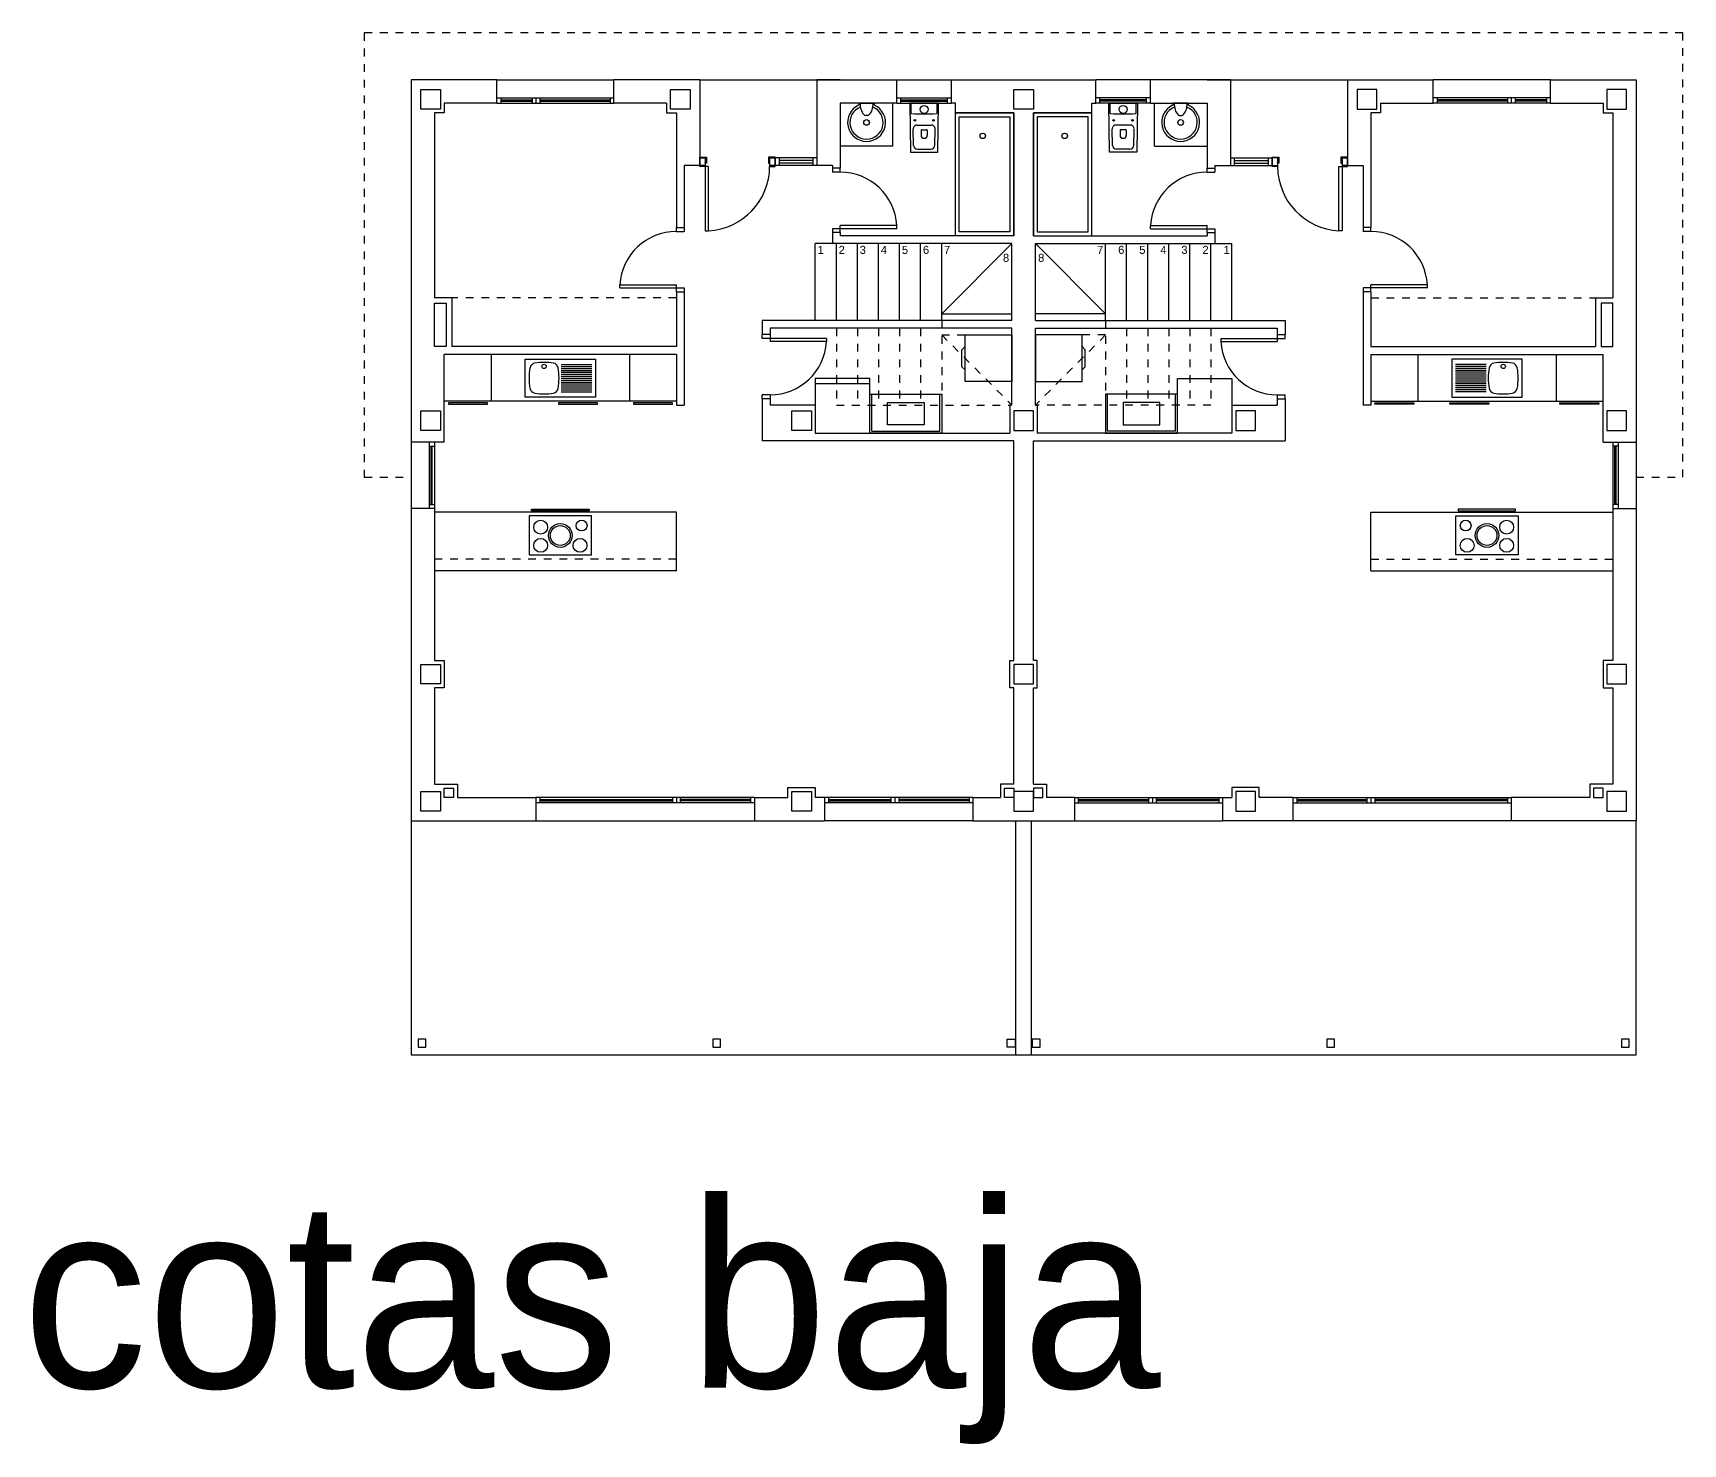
# Model space of a CAD drawing. Header units: millimetres. Extents: x 441156 to 441653, y 4514887 to 4515266.
# Drawn here: x 441295.09 to 441316.23, y 4515219.25 to 4515237.34 of the extents above; entities that cross this region are included whole.
import ezdxf
from ezdxf.enums import TextEntityAlignment as Align

# ---------------------------------------------------------------- set-up
doc = ezdxf.new("R2010")
doc.units = ezdxf.units.MM
doc.linetypes.add('RAYITAS', pattern=[0.375, 0.25, -0.125])
for name, color, linetype in [('01_mono BAJA', 2, 'Continuous'), ('01_proyección', 4, 'RAYITAS'), ('01_texto cartela', 5, 'Continuous')]:
    doc.layers.add(name, color=color, linetype=linetype)
doc.styles.add('Century Gothic_6', font='', dxfattribs={"height": 11})
doc.styles.add('NIEVES2', font='sanss___.ttf')
doc.styles.get('Century Gothic_6').set_extended_font_data('Century Gothic')

# ---------------------------------------------------------------- blocks, each defined once
blk = doc.blocks.new('A$C6A825EFA')
at = {"layer": '01_mono BAJA', "color": 254}
for p, q in [((1.1, 12.5, 0), (0, 12.5, 0)), ((0, 12.5, 0), (0, 7.855, 0)), ((1.1, 12.2, 0), (1.1, 12.5, 0)), ((1.1, 12.5, 0), (2.6, 12.5, 0)), ((3.7, 12.5, 0), (2.6, 12.5, 0)), ((2.6, 12.2, 0), (2.6, 12.5, 0)), ((3.7, 12.5, 0), (3.7, 11.4, 0)), ((3.7, 12.5, 0), (5.2, 12.5, 0)), ((5.5, 12.5, 0), (5.2, 12.5, 0)), ((5.2, 12.5, 0), (5.2, 11.4, 0)), ((5.2, 12.5, 0), (6.225, 12.5, 0)), ((6.225, 12.2, 0), (6.225, 12.5, 0)), ((6.225, 12.5, 0), (6.925, 12.5, 0)), ((6.925, 12.5, 0), (8.775, 12.5, 0)), ((6.925, 12.2, 0), (6.925, 12.5, 0)), ((8.775, 12.2, 0), (8.775, 12.5, 0)), ((9.475, 12.5, 0), (8.775, 12.5, 0)), ((10.5, 12.5, 0), (9.475, 12.5, 0)), ((9.475, 12.2, 0), (9.475, 12.5, 0)), ((10.2, 12.5, 0), (10.5, 12.5, 0)), ((10.5, 12.5, 0), (10.5, 11.4, 0)), ((10.5, 12.5, 0), (12, 12.5, 0)), ((12, 12.5, 0), (13.1, 12.5, 0)), ((12, 12.5, 0), (12, 11.4, 0)), ((13.1, 12.2, 0), (13.1, 12.5, 0)), ((14.6, 12.5, 0), (13.1, 12.5, 0)), ((14.6, 12.5, 0), (15.7, 12.5, 0)), ((14.6, 12.2, 0), (14.6, 12.5, 0)), ((15.7, 12.5, 0), (15.7, 7.855, 0)), ((1.1, 12.27, 0), (2.6, 12.27, 0)), ((1.15, 12.27, 0), (1.15, 12.2, 0)), ((1.55, 12.27, 0), (1.55, 12.2, 0)), ((1.6, 12.27, 0), (1.6, 12.2, 0)), ((1.65, 12.27, 0), (1.65, 12.2, 0)), ((2.55, 12.27, 0), (2.55, 12.2, 0)), ((6.225, 12.27, 0), (6.925, 12.27, 0)), ((6.275, 12.2, 0), (6.275, 12.27, 0)), ((6.875, 12.2, 0), (6.875, 12.27, 0)), ((9.475, 12.27, 0), (8.775, 12.27, 0)), ((8.825, 12.2, 0), (8.825, 12.27, 0)), ((9.425, 12.2, 0), (9.425, 12.27, 0)), ((14.6, 12.27, 0), (13.1, 12.27, 0)), ((13.15, 12.27, 0), (13.15, 12.2, 0)), ((14.05, 12.27, 0), (14.05, 12.2, 0)), ((14.1, 12.27, 0), (14.1, 12.2, 0)), ((14.15, 12.27, 0), (14.15, 12.2, 0)), ((14.55, 12.27, 0), (14.55, 12.2, 0)), ((0.3, 12.075, 0), (0.3, 9.705, 0)), ((0.425, 12.075), (0.3, 12.075)), ((1.1, 12.2, 0), (0.425, 12.2, 0)), ((0.425, 12.2), (0.425, 12.075)), ((1.1, 12.2, 0), (2.6, 12.2, 0)), ((1.15, 12.242, 0), (1.55, 12.242, 0)), ((1.15, 12.228, 0), (1.55, 12.228, 0)), ((1.65, 12.242, 0), (2.55, 12.242, 0)), ((1.65, 12.228, 0), (2.55, 12.228, 0)), ((3.275, 12.2, 0), (2.6, 12.2, 0)), ((3.275, 12.2), (3.275, 12.075)), ((3.275, 12.075), (3.4, 12.075)), ((3.4, 12.075, 0), (3.4, 10.606, 0)), ((5.5, 12.2, 0), (5.5, 11.366, 0)), ((6.225, 12.2, 0), (5.5, 12.2, 0)), ((5.741, 12.198, 0), (5.742, 12.183, 0)), ((5.743, 12.2, 0), (5.932, 12.2, 0)), ((5.934, 12.198, 0), (5.933, 12.183, 0)), ((6.175, 11.65, 0), (6.175, 12.2, 0)), ((6.225, 12.2, 0), (6.925, 12.2, 0)), ((6.275, 12.242, 0), (6.875, 12.242, 0)), ((6.275, 12.228, 0), (6.875, 12.228, 0)), ((6.409, 12.073, 0), (6.407, 12.2, 0)), ((6.741, 12.073, 0), (6.743, 12.2, 0)), ((6.975, 12.2, 0), (6.925, 12.2, 0)), ((6.975, 12.075, 0), (6.975, 12.2, 0)), ((7.725, 12.075, 0), (6.975, 12.075, 0)), ((7.725, 10.5, 0), (7.725, 12.075, 0)), ((7.975, 10.5, 0), (7.975, 12.075, 0)), ((7.975, 12.075, 0), (8.725, 12.075, 0)), ((8.725, 12.075, 0), (8.725, 12.2, 0)), ((8.725, 12.2, 0), (8.775, 12.2, 0)), ((9.475, 12.2, 0), (8.775, 12.2, 0)), ((9.425, 12.242, 0), (8.825, 12.242, 0)), ((9.425, 12.228, 0), (8.825, 12.228, 0)), ((8.959, 12.073, 0), (8.957, 12.2, 0)), ((9.291, 12.073, 0), (9.293, 12.2, 0)), ((9.475, 12.2, 0), (10.2, 12.2, 0)), ((9.525, 11.65, 0), (9.525, 12.2, 0)), ((9.766, 12.198, 0), (9.767, 12.183, 0)), ((9.957, 12.2, 0), (9.768, 12.2, 0)), ((9.959, 12.198, 0), (9.958, 12.183, 0)), ((10.2, 12.2, 0), (10.2, 11.366, 0)), ((12.3, 12.075, 0), (12.3, 10.606, 0)), ((12.425, 12.075), (12.3, 12.075)), ((12.425, 12.2, 0), (13.1, 12.2, 0)), ((12.425, 12.2), (12.425, 12.075)), ((14.6, 12.2, 0), (13.1, 12.2, 0)), ((14.05, 12.242, 0), (13.15, 12.242, 0)), ((14.05, 12.228, 0), (13.15, 12.228, 0)), ((14.55, 12.242, 0), (14.15, 12.242, 0)), ((14.55, 12.228, 0), (14.15, 12.228, 0)), ((14.6, 12.2, 0), (15.275, 12.2, 0)), ((15.275, 12.2), (15.275, 12.075)), ((15.275, 12.075), (15.4, 12.075)), ((15.325, 12.2, 0), (15.325, 12.125, 0)), ((15.325, 12.125, 0), (15.4, 12.125, 0)), ((15.4, 12.075, 0), (15.4, 9.705, 0)), ((5.853, 12.043, 0), (5.822, 12.043, 0)), ((6.439, 11.659, 0), (6.435, 11.869, 0)), ((6.485, 11.92, 0), (6.665, 11.92, 0)), ((6.535, 11.85, 0), (6.535, 11.79, 0)), ((6.545, 11.86, 0), (6.605, 11.86, 0)), ((6.615, 11.85, 0), (6.615, 11.79, 0)), ((6.711, 11.659, 0), (6.715, 11.869, 0)), ((8.989, 11.659, 0), (8.985, 11.869, 0)), ((9.215, 11.92, 0), (9.035, 11.92, 0)), ((9.085, 11.85, 0), (9.085, 11.79, 0)), ((9.155, 11.86, 0), (9.095, 11.86, 0)), ((9.165, 11.85, 0), (9.165, 11.79, 0)), ((9.261, 11.659, 0), (9.265, 11.869, 0)), ((9.847, 12.043, 0), (9.878, 12.043, 0)), ((6.175, 11.65, 0), (5.5, 11.65, 0)), ((9.525, 11.65, 0), (10.2, 11.65, 0)), ((3.77, 11.43, 0), (3.77, 11.4, 0)), ((3.785, 11.5, 0), (3.785, 11.44, 0)), ((4.58, 11.5, 0), (4.58, 11.44, 0)), ((4.595, 11.43, 0), (4.595, 11.4, 0)), ((4.665, 11.5, 0), (4.665, 11.4, 0)), ((5.2, 11.5, 0), (4.665, 11.5, 0)), ((4.715, 11.5, 0), (4.715, 11.4, 0)), ((5.15, 11.467, 0), (4.715, 11.467, 0)), ((5.15, 11.433, 0), (4.715, 11.433, 0)), ((5.15, 11.5, 0), (5.15, 11.4, 0)), ((6.489, 11.61, 0), (6.661, 11.61, 0)), ((9.211, 11.61, 0), (9.039, 11.61, 0)), ((10.5, 11.5, 0), (11.035, 11.5, 0)), ((10.55, 11.5, 0), (10.55, 11.4, 0)), ((10.55, 11.467, 0), (10.985, 11.467, 0)), ((10.55, 11.433, 0), (10.985, 11.433, 0)), ((10.985, 11.5, 0), (10.985, 11.4, 0)), ((11.035, 11.5, 0), (11.035, 11.4, 0)), ((11.105, 11.43, 0), (11.105, 11.4, 0)), ((11.12, 11.5, 0), (11.12, 11.44, 0)), ((11.915, 11.5, 0), (11.915, 11.44, 0)), ((11.93, 11.43, 0), (11.93, 11.4, 0)), ((3.7, 11.4, 0), (3.5, 11.4, 0)), ((3.5, 11.4, 0), (3.5, 10.606, 0)), ((3.71, 11.4, 0), (3.77, 11.4, 0)), ((5.2, 11.4, 0), (4.665, 11.4, 0)), ((5.4, 11.4, 0), (5.2, 11.4, 0)), ((5.4, 11.4, 0), (5.4, 11.366, 0)), ((5.5, 11.366, 0), (5.4, 11.366, 0)), ((5.4, 11.366, 0), (5.4, 11.316, 0)), ((5.5, 11.316, 0), (5.4, 11.316, 0)), ((5.5, 11.316, 0), (5.5, 11.366, 0)), ((10.2, 11.366, 0), (10.3, 11.366, 0)), ((10.2, 11.316, 0), (10.2, 11.366, 0)), ((10.2, 11.316, 0), (10.3, 11.316, 0)), ((10.3, 11.4, 0), (10.5, 11.4, 0)), ((10.3, 11.4, 0), (10.3, 11.366, 0)), ((10.3, 11.366, 0), (10.3, 11.316, 0)), ((10.5, 11.4, 0), (11.035, 11.4, 0)), ((11.99, 11.4, 0), (11.93, 11.4, 0)), ((12, 11.4, 0), (12.2, 11.4, 0)), ((12.2, 11.4, 0), (12.2, 10.606, 0)), ((3.4, 10.606, 0), (3.5, 10.606, 0)), ((3.4, 10.556, 0), (3.4, 10.606, 0)), ((3.5, 10.606, 0), (3.5, 10.556, 0)), ((6.224, 10.591, 0), (5.4, 10.591, 0)), ((5.4, 10.591, 0), (5.4, 10.541, 0)), ((5.5, 10.541, 0), (5.5, 10.632, 0)), ((6.224, 10.632, 0), (5.5, 10.632, 0)), ((6.224, 10.591, 0), (6.224, 10.632, 0)), ((9.476, 10.591, 0), (9.476, 10.632, 0)), ((9.476, 10.632, 0), (10.2, 10.632, 0)), ((9.476, 10.591, 0), (10.3, 10.591, 0)), ((10.2, 10.541, 0), (10.2, 10.632, 0)), ((10.3, 10.591, 0), (10.3, 10.541, 0)), ((12.3, 10.606, 0), (12.2, 10.606, 0)), ((12.2, 10.606, 0), (12.2, 10.556, 0)), ((12.3, 10.556, 0), (12.3, 10.606, 0)), ((3.4, 10.556, 0), (3.5, 10.556, 0)), ((5.18, 9.415, 0), (5.18, 10.4, 0)), ((5.4, 10.4, 0), (5.18, 10.4, 0)), ((5.4, 10.541, 0), (5.4, 10.4, 0)), ((5.5, 10.541, 0), (5.4, 10.541, 0)), ((7.7, 10.4, 0), (5.4, 10.4, 0)), ((5.45, 9.415, 0), (5.45, 10.4, 0)), ((5.5, 10.541, 0), (5.5, 10.5, 0)), ((7.725, 10.5, 0), (5.5, 10.5, 0)), ((5.72, 9.415, 0), (5.72, 10.4, 0)), ((5.99, 9.415, 0), (5.99, 10.4, 0)), ((6.26, 9.415, 0), (6.26, 10.4, 0)), ((6.53, 9.415, 0), (6.53, 10.4, 0)), ((6.8, 9.415, 0), (6.8, 10.4, 0)), ((6.8, 9.5, 0), (7.7, 10.4, 0)), ((7.7, 9.415, 0), (7.7, 10.4, 0)), ((8, 10.4, 0), (10.3, 10.4, 0)), ((8, 9.415, 0), (8, 10.4, 0)), ((8.9, 9.5, 0), (8, 10.4, 0)), ((8.025, 10.5, 0), (10.2, 10.5, 0)), ((8.9, 9.415, 0), (8.9, 10.4, 0)), ((9.17, 9.415, 0), (9.17, 10.4, 0)), ((9.44, 9.415, 0), (9.44, 10.4, 0)), ((9.71, 9.415, 0), (9.71, 10.4, 0)), ((9.98, 9.415, 0), (9.98, 10.4, 0)), ((10.2, 10.541, 0), (10.2, 10.5, 0)), ((10.2, 10.541, 0), (10.3, 10.541, 0)), ((10.25, 9.415, 0), (10.25, 10.4, 0)), ((10.3, 10.541, 0), (10.3, 10.4, 0)), ((10.3, 10.4, 0), (10.52, 10.4, 0)), ((10.52, 9.415, 0), (10.52, 10.4, 0)), ((12.3, 10.556, 0), (12.2, 10.556, 0)), ((2.676, 9.831, 0), (2.676, 9.872, 0)), ((2.676, 9.872, 0), (3.4, 9.872, 0)), ((2.676, 9.831, 0), (3.5, 9.831, 0)), ((3.4, 9.781, 0), (3.4, 9.872, 0)), ((3.4, 9.781, 0), (3.4, 9.08, 0)), ((3.4, 9.781, 0), (3.5, 9.781, 0)), ((3.5, 9.831, 0), (3.5, 9.781, 0)), ((3.5, 9.781, 0), (3.5, 8.33, 0)), ((13.024, 9.831, 0), (12.2, 9.831, 0)), ((12.2, 9.831, 0), (12.2, 9.781, 0)), ((12.2, 9.781, 0), (12.2, 8.33, 0)), ((12.3, 9.781, 0), (12.2, 9.781, 0)), ((12.3, 9.781, 0), (12.3, 9.872, 0)), ((13.024, 9.872, 0), (12.3, 9.872, 0)), ((12.3, 9.781, 0), (12.3, 9.08, 0)), ((13.024, 9.831, 0), (13.024, 9.872, 0)), ((0.52, 9.705, 0), (0.3, 9.705, 0)), ((0.52, 9.705, 0), (0.52, 9.08, 0)), ((15.18, 9.705, 0), (15.18, 9.08, 0)), ((15.18, 9.705, 0), (15.4, 9.705, 0)), ((7.7, 9.415, 0), (4.5, 9.415, 0)), ((4.5, 9.415, 0), (4.5, 9.235, 0)), ((4.5, 9.415, 0), (4.5, 9.235, 0)), ((7.7, 9.315, 0), (4.6, 9.315, 0)), ((4.6, 9.315, 0), (4.6, 9.235, 0)), ((4.6, 9.315, 0), (4.6, 9.235, 0)), ((6.8, 9.5, 0), (7.7, 9.5, 0)), ((7.7, 8.33, 0), (7.7, 9.315, 0)), ((8.9, 9.5, 0), (8, 9.5, 0)), ((8, 9.415, 0), (11.2, 9.415, 0)), ((8, 8.33, 0), (8, 9.315, 0)), ((8, 9.315, 0), (11.1, 9.315, 0)), ((11.1, 9.315, 0), (11.1, 9.235, 0)), ((11.1, 9.315, 0), (11.1, 9.235, 0)), ((11.2, 9.415, 0), (11.2, 9.235, 0)), ((11.2, 9.415, 0), (11.2, 9.235, 0)), ((4.6, 9.235, 0), (4.5, 9.235, 0)), ((4.5, 9.185, 0), (4.5, 9.235, 0)), ((5.324, 9.185, 0), (4.5, 9.185, 0)), ((4.6, 9.235, 0), (4.6, 9.144, 0)), ((5.324, 9.144, 0), (4.6, 9.144, 0)), ((5.324, 9.185, 0), (5.324, 9.144, 0)), ((10.376, 9.185, 0), (10.376, 9.144, 0)), ((10.376, 9.185, 0), (11.2, 9.185, 0)), ((10.376, 9.144, 0), (11.1, 9.144, 0)), ((11.1, 9.235, 0), (11.2, 9.235, 0)), ((11.1, 9.235, 0), (11.1, 9.144, 0)), ((11.2, 9.185, 0), (11.2, 9.235, 0)), ((3.4, 8.98, 0), (0.425, 8.98, 0)), ((0.425, 7.855, 0), (0.425, 8.98, 0)), ((3.4, 9.08, 0), (0.52, 9.08, 0)), ((1.025, 8.98, 0), (1.025, 8.38, 0)), ((1.462, 8.43, 0), (1.462, 8.92, 0)), ((1.462, 8.92, 0), (2.362, 8.92, 0)), ((2.362, 8.92, 0), (2.362, 8.43, 0)), ((2.8, 8.98, 0), (2.8, 8.38, 0)), ((3.4, 8.98, 0), (3.4, 8.33, 0)), ((12.3, 9.08, 0), (15.18, 9.08, 0)), ((12.3, 8.98, 0), (15.275, 8.98, 0)), ((12.3, 8.98, 0), (12.3, 8.33, 0)), ((12.9, 8.98, 0), (12.9, 8.38, 0)), ((13.338, 8.92, 0), (13.338, 8.43, 0)), ((14.238, 8.92, 0), (13.338, 8.92, 0)), ((14.238, 8.43, 0), (14.238, 8.92, 0)), ((14.675, 8.98, 0), (14.675, 8.38, 0)), ((15.275, 7.855, 0), (15.275, 8.98, 0)), ((1.921, 8.85, 0), (2.317, 8.85, 0)), ((1.921, 8.825, 0), (2.317, 8.825, 0)), ((1.921, 8.8, 0), (2.317, 8.8, 0)), ((1.921, 8.775, 0), (2.317, 8.775, 0)), ((1.921, 8.75, 0), (2.317, 8.75, 0)), ((1.921, 8.725, 0), (2.317, 8.725, 0)), ((1.921, 8.7, 0), (2.317, 8.7, 0)), ((1.921, 8.675, 0), (2.317, 8.675, 0)), ((13.779, 8.85, 0), (13.383, 8.85, 0)), ((13.779, 8.825, 0), (13.383, 8.825, 0)), ((13.779, 8.8, 0), (13.383, 8.8, 0)), ((13.779, 8.775, 0), (13.383, 8.775, 0)), ((13.779, 8.75, 0), (13.383, 8.75, 0)), ((13.779, 8.725, 0), (13.383, 8.725, 0)), ((13.779, 8.7, 0), (13.383, 8.7, 0)), ((13.779, 8.675, 0), (13.383, 8.675, 0)), ((1.921, 8.65, 0), (2.317, 8.65, 0)), ((1.921, 8.625, 0), (2.317, 8.625, 0)), ((1.921, 8.6, 0), (2.317, 8.6, 0)), ((1.921, 8.575, 0), (2.317, 8.575, 0)), ((1.921, 8.55, 0), (2.317, 8.55, 0)), ((1.921, 8.525, 0), (2.317, 8.525, 0)), ((1.921, 8.5, 0), (2.317, 8.5, 0)), ((4.5, 8.41, 0), (4.5, 8.46, 0)), ((4.6, 8.46, 0), (4.5, 8.46, 0)), ((4.6, 8.46, 0), (4.6, 8.41, 0)), ((5.88, 8.6, 0), (5.18, 8.6, 0)), ((5.905, 7.995, 0), (5.905, 8.47, 0)), ((6.775, 7.995, 0), (6.775, 8.47, 0)), ((8.925, 7.995, 0), (8.925, 8.47, 0)), ((9.795, 7.995, 0), (9.795, 8.47, 0)), ((11.1, 8.46, 0), (11.1, 8.41, 0)), ((11.1, 8.46, 0), (11.2, 8.46, 0)), ((11.2, 8.41, 0), (11.2, 8.46, 0)), ((13.779, 8.65, 0), (13.383, 8.65, 0)), ((13.779, 8.625, 0), (13.383, 8.625, 0)), ((13.779, 8.6, 0), (13.383, 8.6, 0)), ((13.779, 8.575, 0), (13.383, 8.575, 0)), ((13.779, 8.55, 0), (13.383, 8.55, 0)), ((13.779, 8.525, 0), (13.383, 8.525, 0)), ((13.779, 8.5, 0), (13.383, 8.5, 0)), ((3.4, 8.38, 0), (0.425, 8.38, 0)), ((2.362, 8.43, 0), (1.462, 8.43, 0)), ((3.4, 8.33, 0), (3.5, 8.33, 0)), ((4.5, 8.41, 0), (4.5, 7.87, 0)), ((4.6, 8.41, 0), (4.5, 8.41, 0)), ((4.6, 8.41, 0), (4.6, 8.33, 0)), ((5.18, 8.33, 0), (4.6, 8.33, 0)), ((5.18, 8.33, 0), (5.18, 7.97, 0)), ((7.7, 8.33, 0), (7.675, 8.33, 0)), ((7.7, 8.33, 0), (7.675, 8.33, 0)), ((7.675, 8.33, 0), (7.675, 7.97, 0)), ((8, 8.33, 0), (8.025, 8.33, 0)), ((8, 8.33, 0), (8.025, 8.33, 0)), ((8.025, 8.33, 0), (8.025, 7.97, 0)), ((10.52, 8.33, 0), (11.1, 8.33, 0)), ((10.52, 8.33, 0), (10.52, 7.97, 0)), ((11.1, 8.41, 0), (11.1, 8.33, 0)), ((11.1, 8.41, 0), (11.2, 8.41, 0)), ((11.2, 8.41, 0), (11.2, 7.87, 0)), ((12.3, 8.33, 0), (12.2, 8.33, 0)), ((12.3, 8.38, 0), (15.275, 8.38, 0)), ((13.338, 8.43, 0), (14.238, 8.43, 0)), ((0.425, 7.855, 0), (0, 7.855, 0)), ((0, 7.855, 0), (0, 7.005, 0)), ((0.23, 7.855, 0), (0.23, 7.005, 0)), ((0.3, 7.855, 0), (0.3, 7.005, 0)), ((7.725, 7.87, 0), (4.5, 7.87, 0)), ((5.18, 7.97, 0), (7.675, 7.97, 0)), ((5.905, 7.995, 0), (6.775, 7.995, 0)), ((7.725, 5.055, 0), (7.725, 7.87, 0)), ((7.975, 5.055, 0), (7.975, 7.87, 0)), ((7.975, 7.87, 0), (11.2, 7.87, 0)), ((10.52, 7.97, 0), (8.025, 7.97, 0)), ((9.795, 7.995, 0), (8.925, 7.995, 0)), ((15.275, 7.855, 0), (15.7, 7.855, 0)), ((15.4, 7.855, 0), (15.4, 7.005, 0)), ((15.47, 7.855, 0), (15.47, 7.005, 0)), ((15.7, 7.855, 0), (15.7, 7.005, 0)), ((0.23, 7.805, 0), (0.3, 7.805, 0)), ((0.258, 7.055, 0), (0.258, 7.805, 0)), ((0.272, 7.055, 0), (0.272, 7.805, 0)), ((15.47, 7.805, 0), (15.4, 7.805, 0)), ((15.428, 7.055, 0), (15.428, 7.805, 0)), ((15.442, 7.055, 0), (15.442, 7.805, 0)), ((0.3, 7.005, 0), (0, 7.005, 0)), ((0, 7.005, 0), (0, 3, 0)), ((0.23, 7.055, 0), (0.3, 7.055, 0)), ((0.3, 7.005, 0), (0.3, 5.055, 0)), ((15.47, 7.055, 0), (15.4, 7.055, 0)), ((15.4, 7.005, 0), (15.7, 7.005, 0)), ((15.4, 7.005, 0), (15.4, 5.055, 0)), ((15.7, 7.005, 0), (15.7, 3, 0)), ((3.4, 6.955, 0), (0.3, 6.955, 0)), ((3.4, 6.205, 0), (3.4, 6.955, 0)), ((12.3, 6.955, 0), (15.4, 6.955, 0)), ((12.3, 6.205, 0), (12.3, 6.955, 0)), ((3.4, 6.205, 0), (0.3, 6.205, 0)), ((12.3, 6.205, 0), (15.4, 6.205, 0)), ((7.675, 4.705, 0), (7.675, 5.055, 0)), ((7.675, 5.055, 0), (7.725, 5.055, 0)), ((8.025, 5.055, 0), (7.975, 5.055, 0)), ((8.025, 4.705, 0), (8.025, 5.055, 0)), ((0.3, 4.705, 0), (0.3, 3.47, 0)), ((7.725, 4.705, 0), (7.675, 4.705, 0)), ((7.725, 3.47, 0), (7.725, 4.705, 0)), ((7.975, 3.47, 0), (7.975, 4.705, 0)), ((7.975, 4.705, 0), (8.025, 4.705, 0)), ((15.4, 4.705, 0), (15.4, 3.47, 0)), ((0.3, 3.47, 0), (0.595, 3.47, 0)), ((0.595, 3.47, 0), (0.595, 3.3, 0)), ((7.725, 3.47, 0), (7.555, 3.47, 0)), ((7.555, 3.47, 0), (7.555, 3.3, 0)), ((7.975, 3.47, 0), (8.145, 3.47, 0)), ((8.145, 3.47, 0), (8.145, 3.3, 0)), ((15.4, 3.47, 0), (15.105, 3.47, 0)), ((15.105, 3.47, 0), (15.105, 3.3, 0)), ((0.595, 3.3, 0), (1.6, 3.3, 0)), ((1.6, 3.3, 0), (1.6, 3, 0)), ((4.4, 3.3, 0), (1.6, 3.3, 0)), ((4.4, 3.23, 0), (1.6, 3.23, 0)), ((1.65, 3.3, 0), (1.65, 3.23, 0)), ((1.65, 3.272, 0), (3.35, 3.272, 0)), ((1.65, 3.258, 0), (3.35, 3.258, 0)), ((3.35, 3.3, 0), (3.35, 3.23, 0)), ((3.4, 3.3, 0), (3.4, 3.23, 0)), ((3.45, 3.3, 0), (3.45, 3.23, 0)), ((4.35, 3.272, 0), (3.45, 3.272, 0)), ((4.35, 3.258, 0), (3.45, 3.258, 0)), ((4.35, 3.3, 0), (4.35, 3.23, 0)), ((4.4, 3.3, 0), (4.4, 3, 0)), ((4.4, 3.3, 0), (4.83, 3.3, 0)), ((5.3, 3.3, 0), (5.18, 3.3, 0)), ((7.2, 3.3, 0), (5.3, 3.3, 0)), ((5.3, 3.3, 0), (5.3, 3, 0)), ((7.2, 3.23, 0), (5.3, 3.23, 0)), ((5.35, 3.3, 0), (5.35, 3.23, 0)), ((5.35, 3.272, 0), (6.15, 3.272, 0)), ((5.35, 3.258, 0), (6.15, 3.258, 0)), ((6.15, 3.3, 0), (6.15, 3.23, 0)), ((6.2, 3.3, 0), (6.2, 3.23, 0)), ((6.25, 3.3, 0), (6.25, 3.23, 0)), ((7.15, 3.272, 0), (6.25, 3.272, 0)), ((7.15, 3.258, 0), (6.25, 3.258, 0)), ((7.15, 3.3, 0), (7.15, 3.23, 0)), ((7.2, 3.3, 0), (7.555, 3.3, 0)), ((7.2, 3.3, 0), (7.2, 3, 0)), ((8.5, 3.3, 0), (8.145, 3.3, 0)), ((8.5, 3.3, 0), (10.4, 3.3, 0)), ((8.5, 3.3, 0), (8.5, 3, 0)), ((8.5, 3.23, 0), (10.4, 3.23, 0)), ((8.55, 3.3, 0), (8.55, 3.23, 0)), ((8.55, 3.272, 0), (9.45, 3.272, 0)), ((8.55, 3.258, 0), (9.45, 3.258, 0)), ((9.45, 3.3, 0), (9.45, 3.23, 0)), ((9.5, 3.3, 0), (9.5, 3.23, 0)), ((9.55, 3.3, 0), (9.55, 3.23, 0)), ((10.35, 3.272, 0), (9.55, 3.272, 0)), ((10.35, 3.258, 0), (9.55, 3.258, 0)), ((10.35, 3.3, 0), (10.35, 3.23, 0)), ((10.4, 3.3, 0), (10.4, 3, 0)), ((10.4, 3.3, 0), (10.52, 3.3, 0)), ((11.3, 3.3, 0), (10.87, 3.3, 0)), ((11.3, 3.3, 0), (11.3, 3, 0)), ((11.3, 3.3, 0), (14.1, 3.3, 0)), ((11.3, 3.23, 0), (14.1, 3.23, 0)), ((11.35, 3.3, 0), (11.35, 3.23, 0)), ((11.35, 3.272, 0), (12.25, 3.272, 0)), ((11.35, 3.258, 0), (12.25, 3.258, 0)), ((12.25, 3.3, 0), (12.25, 3.23, 0)), ((12.3, 3.3, 0), (12.3, 3.23, 0)), ((12.35, 3.3, 0), (12.35, 3.23, 0)), ((14.05, 3.272, 0), (12.35, 3.272, 0)), ((14.05, 3.258, 0), (12.35, 3.258, 0)), ((14.05, 3.3, 0), (14.05, 3.23, 0)), ((15.105, 3.3, 0), (14.1, 3.3, 0)), ((14.1, 3.3, 0), (14.1, 3, 0)), ((0, 3, 0), (1.6, 3, 0)), ((0, 3), (0, 0, 0)), ((1.6, 3, 0), (4.4, 3, 0)), ((4.4, 3, 0), (5.3, 3, 0)), ((7.2, 3, 0), (5.3, 3, 0)), ((7.2, 3, 0), (8.5, 3, 0)), ((7.75, 0, 0), (7.75, 3, 0)), ((7.95, 0, 0), (7.95, 3, 0)), ((8.5, 3, 0), (10.4, 3, 0)), ((11.3, 3, 0), (10.4, 3, 0)), ((14.1, 3, 0), (11.3, 3, 0)), ((15.7, 3, 0), (14.1, 3, 0)), ((15.7, 0, 0), (15.7, 3)), ((0, 0, 0), (15.7, 0, 0))]:
    blk.add_line(p, q, dxfattribs=at)
for points in [[(0.375, 12.125), (0.125, 12.125), (0.125, 12.375), (0.375, 12.375), (0.375, 12.125)], [(3.575, 12.125), (3.325, 12.125), (3.325, 12.375), (3.575, 12.375), (3.575, 12.125)], [(7.725, 12.375), (7.975, 12.375), (7.975, 12.125), (7.725, 12.125), (7.725, 12.375)], [(12.125, 12.125), (12.375, 12.125), (12.375, 12.375), (12.125, 12.375), (12.125, 12.125)], [(15.325, 12.125), (15.575, 12.125), (15.575, 12.375), (15.325, 12.375), (15.325, 12.125)], [(0.375, 8.005), (0.125, 8.005), (0.125, 8.255), (0.375, 8.255), (0.375, 8.005)], [(5.13, 8.005), (4.88, 8.005), (4.88, 8.255), (5.13, 8.255), (5.13, 8.005)], [(7.725, 8.005), (7.975, 8.005), (7.975, 8.255), (7.725, 8.255), (7.725, 8.005)], [(10.57, 8.005), (10.82, 8.005), (10.82, 8.255), (10.57, 8.255), (10.57, 8.005)], [(15.325, 8.005), (15.575, 8.005), (15.575, 8.255), (15.325, 8.255), (15.325, 8.005)], [(0.375, 4.755), (0.125, 4.755), (0.125, 5.005), (0.375, 5.005), (0.375, 4.755)], [(7.725, 4.755), (7.975, 4.755), (7.975, 5.005), (7.725, 5.005), (7.725, 4.755)], [(15.325, 4.755), (15.575, 4.755), (15.575, 5.005), (15.325, 5.005), (15.325, 4.755)], [(0.375, 3.125), (0.125, 3.125), (0.125, 3.375), (0.375, 3.375), (0.375, 3.125)], [(5.13, 3.125), (4.88, 3.125), (4.88, 3.375), (5.13, 3.375), (5.13, 3.125)], [(7.725, 3.125), (7.975, 3.125), (7.975, 3.375), (7.725, 3.375), (7.725, 3.125)], [(10.57, 3.125), (10.82, 3.125), (10.82, 3.375), (10.57, 3.375), (10.57, 3.125)], [(15.325, 3.125), (15.575, 3.125), (15.575, 3.375), (15.325, 3.375), (15.325, 3.125)], [(3.965, 0.2), (3.865, 0.2), (3.865, 0.1), (3.965, 0.1)], [(11.835, 0.2), (11.735, 0.2), (11.735, 0.1), (11.835, 0.1)]]:
    blk.add_lwpolyline(points, close=True, dxfattribs=at)
at = {"layer": '01_mono BAJA', "color": 254, "elevation": 0, "flags": 128}
for points in [[(6.394, 12.2, 0.414214), (6.39, 12.196), (6.39, 12.195), (6.4, 11.574, 0.436396), (6.404, 11.57), (6.746, 11.57, 0.436396), (6.75, 11.574), (6.76, 12.195), (6.76, 12.196, 0.414214), (6.756, 12.2)], [(9.306, 12.2, -0.414214), (9.31, 12.196), (9.31, 12.195), (9.3, 11.574, -0.436396), (9.296, 11.57), (8.954, 11.57, -0.436396), (8.95, 11.574), (8.94, 12.195), (8.94, 12.196, -0.414214), (8.944, 12.2)]]:
    blk.add_lwpolyline(points, format="xyb", close=True, dxfattribs=at)
at = {"layer": '01_mono BAJA', "color": 254, "elevation": 0}
for points in [[(6.975, 12.075), (7.725, 12.075), (7.725, 10.5), (6.975, 10.5)], [(8.725, 12.075), (7.975, 12.075), (7.975, 10.5), (8.725, 10.5)], [(7.025, 12.025), (7.675, 12.025), (7.675, 10.55), (7.025, 10.55)], [(8.675, 12.025), (8.025, 12.025), (8.025, 10.55), (8.675, 10.55)], [(3.785, 11.51), (3.785, 11.5), (3.7, 11.5), (3.7, 11.51)], [(3.77, 11.4), (3.7, 11.4), (3.7, 11.5), (3.77, 11.5)], [(3.785, 11.44), (3.785, 11.43), (3.77, 11.43), (3.77, 11.44)], [(4.58, 11.51), (4.58, 11.5), (4.665, 11.5), (4.665, 11.51)], [(4.58, 11.44), (4.58, 11.43), (4.595, 11.43), (4.595, 11.44)], [(11.12, 11.51), (11.12, 11.5), (11.035, 11.5), (11.035, 11.51)], [(11.12, 11.44), (11.12, 11.43), (11.105, 11.43), (11.105, 11.44)], [(11.915, 11.51), (11.915, 11.5), (12, 11.5), (12, 11.51)], [(11.915, 11.44), (11.915, 11.43), (11.93, 11.43), (11.93, 11.44)], [(11.93, 11.4), (12, 11.4), (12, 11.5), (11.93, 11.5)], [(3.77, 11.4), (3.77, 11.39), (3.7, 11.39), (3.7, 11.4)], [(3.77, 11.39), (3.77, 10.565), (3.81, 10.565), (3.81, 11.39)], [(4.595, 11.4), (4.595, 11.39), (4.665, 11.39), (4.665, 11.4)], [(11.105, 11.4), (11.105, 11.39), (11.035, 11.39), (11.035, 11.4)], [(11.93, 11.39), (11.93, 10.565), (11.89, 10.565), (11.89, 11.39)], [(11.93, 11.4), (11.93, 11.39), (12, 11.39), (12, 11.4)], [(0.3, 9.635), (0.45, 9.635), (0.45, 9.08), (0.3, 9.08)], [(15.4, 9.635), (15.25, 9.635), (15.25, 9.08), (15.4, 9.08)], [(7.1, 9.23), (7.7, 9.23), (7.7, 8.63), (7.1, 8.63)], [(8.6, 9.23), (8, 9.23), (8, 8.63), (8.6, 8.63)], [(5.18, 8.67), (5.18, 7.97), (5.88, 7.97), (5.88, 8.67)], [(10.52, 8.67), (10.52, 7.97), (9.82, 7.97), (9.82, 8.67)], [(5.88, 8.47), (6.8, 8.47), (6.8, 7.97), (5.88, 7.97)], [(9.82, 8.47), (8.9, 8.47), (8.9, 7.97), (9.82, 7.97)], [(0.478, 8.36), (0.478, 8.34), (0.978, 8.34), (0.978, 8.36)], [(1.887, 8.36), (1.887, 8.34), (2.387, 8.34), (2.387, 8.36)], [(2.85, 8.36), (2.85, 8.34), (3.35, 8.34), (3.35, 8.36)], [(6.104, 8.363), (6.576, 8.363), (6.576, 8.077), (6.104, 8.077)], [(9.596, 8.363), (9.124, 8.363), (9.124, 8.077), (9.596, 8.077)], [(12.85, 8.36), (12.85, 8.34), (12.35, 8.34), (12.35, 8.36)], [(13.813, 8.36), (13.813, 8.34), (13.313, 8.34), (13.313, 8.36)], [(15.222, 8.36), (15.222, 8.34), (14.722, 8.34), (14.722, 8.36)], [(2.28, 6.975), (1.545, 6.975), (1.545, 6.995), (2.28, 6.995)], [(13.42, 6.975), (14.155, 6.975), (14.155, 6.995), (13.42, 6.995)], [(1.513, 6.408), (2.313, 6.408), (2.312, 6.908), (1.512, 6.908)], [(14.187, 6.408), (13.387, 6.408), (13.388, 6.908), (14.188, 6.908)], [(0.425, 3.42), (0.545, 3.42), (0.545, 3.3), (0.425, 3.3)], [(7.605, 3.42), (7.725, 3.42), (7.725, 3.3), (7.605, 3.3)], [(8.095, 3.42), (7.975, 3.42), (7.975, 3.3), (8.095, 3.3)], [(15.275, 3.42), (15.155, 3.42), (15.155, 3.3), (15.275, 3.3)], [(0.19, 0.2), (0.09, 0.2), (0.09, 0.1), (0.19, 0.1)], [(7.64, 0.2), (7.74, 0.2), (7.74, 0.1), (7.64, 0.1)], [(8.06, 0.2), (7.96, 0.2), (7.96, 0.1), (8.06, 0.1)], [(15.61, 0.2), (15.51, 0.2), (15.51, 0.1), (15.61, 0.1)]]:
    blk.add_lwpolyline(points, close=True, dxfattribs=at)
for points in [[(4.595, 11.5), (4.595, 11.4)], [(4.665, 11.4), (4.665, 11.5)], [(11.035, 11.4), (11.035, 11.5)], [(11.105, 11.5), (11.105, 11.4)], [(7.1, 8.78), (7.06, 8.82), (7.06, 9.04), (7.1, 9.08)], [(8.6, 8.78), (8.64, 8.82), (8.64, 9.04), (8.6, 9.08)], [(0.3, 5.055), (0.425, 5.055), (0.425, 4.705), (0.3, 4.705)], [(15.4, 5.055), (15.275, 5.055), (15.275, 4.705), (15.4, 4.705)]]:
    blk.add_lwpolyline(points, dxfattribs=at)
at = {"layer": '01_mono BAJA', "color": 254}
for points in [[(4.83, 3.3), (4.83, 3.425), (5.18, 3.425), (5.18, 3.3)], [(10.87, 3.3), (10.87, 3.425), (10.52, 3.425), (10.52, 3.3)]]:
    blk.add_lwpolyline(points, dxfattribs=at)
for centre, radius in [((6.575, 12.12, 0), 0.051), ((9.125, 12.12, 0), 0.051), ((5.837, 11.953, 0), 0.036), ((6.455, 11.98, 0), 0.01), ((6.695, 11.98, 0), 0.01), ((9.005, 11.98, 0), 0.01), ((9.245, 11.98, 0), 0.01), ((9.862, 11.953, 0), 0.036), ((7.325, 11.781, 0), 0.035), ((8.375, 11.781, 0), 0.035), ((1.704, 8.825, 0), 0.0275), ((13.996, 8.825, 0), 0.0275), ((1.66, 6.765, 0), 0.089), ((1.912, 6.658, 0), 0.152), ((1.912, 6.658, 0), 0.127), ((2.185, 6.785, 0), 0.0693), ((13.515, 6.785, 0), 0.0693), ((13.788, 6.658, 0), 0.152), ((13.788, 6.658, 0), 0.127), ((14.04, 6.765, 0), 0.089), ((1.66, 6.531, 0), 0.089), ((2.165, 6.531, 0), 0.089), ((13.535, 6.531, 0), 0.089), ((14.04, 6.531, 0), 0.089)]:
    blk.add_circle(centre, radius, dxfattribs=at)
for centre, radius, start, end in [((5.837, 11.953, 0), 0.243, 114.8749, 65.1251), ((5.837, 11.953, 0), 0.213, 112.0656, 68.0564), ((5.729, 12.184, 0), 0.0128, 300.5291, 356.214), ((5.743, 12.197, 0), 0.0027, 90, 173.3159), ((6.033, 12.197, 0), 0.279, 179.383, 196.8165), ((5.903, 12.158, 0), 0.143, 196.8165, 225.6956), ((5.837, 12.091, 0), 0.0498, 225.6956, 252.5904), ((5.837, 12.091, 0), 0.0498, 287.9532, 314.3044), ((5.772, 12.158, 0), 0.143, 314.3044, 343.1835), ((5.642, 12.197, 0), 0.279, 343.1835, 0.617), ((5.932, 12.197, 0), 0.0027, 6.6841, 90), ((5.946, 12.184, 0), 0.0128, 183.786, 239.4709), ((6.416, 12.073, 0), 0.007, 180.924, 266.9359), ((6.575, 15.044, 0), 2.982, 266.9359, 273.0641), ((6.734, 12.073, 0), 0.007, 273.0641, 359.076), ((8.966, 12.073, 0), 0.007, 180.924, 266.9359), ((9.125, 15.044, 0), 2.982, 266.9359, 273.0641), ((9.284, 12.073, 0), 0.007, 273.0641, 359.076), ((9.862, 11.953, 0), 0.243, 114.8749, 65.1251), ((9.862, 11.953, 0), 0.213, 111.9436, 67.9344), ((9.754, 12.184, 0), 0.0128, 300.5291, 356.214), ((9.768, 12.197, 0), 0.0027, 90, 173.3159), ((10.058, 12.197, 0), 0.279, 179.383, 196.8165), ((9.928, 12.158, 0), 0.143, 196.8165, 225.6956), ((9.863, 12.091, 0), 0.0498, 225.6956, 252.0468), ((9.863, 12.091, 0), 0.0498, 287.4096, 314.3044), ((9.797, 12.158, 0), 0.143, 314.3044, 343.1835), ((9.667, 12.197, 0), 0.279, 343.1835, 0.617), ((9.957, 12.197, 0), 0.0027, 6.6841, 90), ((9.971, 12.184, 0), 0.0128, 183.786, 239.4709), ((6.485, 11.87, 0), 0.05, 90, 180.924), ((6.545, 11.85, 0), 0.01, 90, 180), ((6.605, 11.85, 0), 0.01, 0, 90), ((6.665, 11.87, 0), 0.05, 359.076, 90), ((9.035, 11.87, 0), 0.05, 90, 180.924), ((9.095, 11.85, 0), 0.01, 90, 180), ((9.155, 11.85, 0), 0.01, 0, 90), ((9.215, 11.87, 0), 0.05, 359.076, 90), ((6.489, 11.66, 0), 0.05, 180.924, 270), ((6.575, 11.79, 0), 0.04, 180, 0), ((6.661, 11.66, 0), 0.05, 270, 359.076), ((9.039, 11.66, 0), 0.05, 180.924, 270), ((9.125, 11.79, 0), 0.04, 180, 0), ((9.211, 11.66, 0), 0.05, 270, 359.076), ((3.768, 11.391, 0), 0.827, 272.8856, 359.9505), ((5.5, 10.591, 0), 0.725, 3.2758, 90), ((10.2, 10.591, 0), 0.725, 90, 176.7242), ((11.932, 11.391, 0), 0.827, 180.0495, 267.1144), ((3.4, 9.831, 0), 0.725, 90, 176.7242), ((12.3, 9.831, 0), 0.725, 3.2758, 90), ((4.6, 9.185, 0), 0.725, 270, 356.7242), ((11.1, 9.185, 0), 0.725, 183.2758, 270), ((2.262, 8.675, 0), 0.75, 169.8852, 190.1148), ((1.598, 8.794, 0), 0.075, 99.0787, 169.8852), ((1.704, 8.127, 0), 0.75, 80.9213, 99.0787), ((1.811, 8.794, 0), 0.075, 10.1148, 80.9213), ((1.146, 8.675, 0), 0.75, 349.8852, 10.1148), ((14.554, 8.675, 0), 0.75, 169.8852, 190.1148), ((13.889, 8.794, 0), 0.075, 99.0787, 169.8852), ((13.996, 8.127, 0), 0.75, 80.9213, 99.0787), ((14.102, 8.794, 0), 0.075, 10.1148, 80.9213), ((13.438, 8.675, 0), 0.75, 349.8852, 10.1148), ((1.598, 8.557, 0), 0.075, 190.1148, 260.9213), ((1.704, 9.223, 0), 0.75, 260.9213, 279.0787), ((1.811, 8.557, 0), 0.075, 279.0787, 349.8852), ((13.889, 8.557, 0), 0.075, 190.1148, 260.9213), ((13.996, 9.223, 0), 0.75, 260.9213, 279.0787), ((14.102, 8.557, 0), 0.075, 279.0787, 349.8852)]:
    blk.add_arc(centre, radius, start, end, dxfattribs=at)
at = {"layer": '01_proyección', "color": 120, "ltscale": 0.25}
for p, q in [((3.4, 9.705, 0), (0.52, 9.705, 0)), ((12.3, 9.705, 0), (15.18, 9.705, 0)), ((5.45, 9.315, 0), (5.45, 8.33, 0)), ((5.72, 9.315, 0), (5.72, 8.33, 0)), ((5.99, 9.315, 0), (5.99, 8.33, 0)), ((6.26, 9.315, 0), (6.26, 8.33, 0)), ((6.53, 9.315, 0), (6.53, 8.33, 0)), ((6.8, 9.415, 0), (6.8, 8.33, 0)), ((8.9, 9.415, 0), (8.9, 8.33, 0)), ((9.17, 9.315, 0), (9.17, 8.33, 0)), ((9.44, 9.315, 0), (9.44, 8.33, 0)), ((9.71, 9.315, 0), (9.71, 8.33, 0)), ((9.98, 9.315, 0), (9.98, 8.33, 0)), ((10.25, 9.315, 0), (10.25, 8.33, 0)), ((6.8, 9.23, 0), (7.7, 9.23, 0)), ((6.8, 9.23, 0), (7.7, 8.33, 0)), ((8.9, 9.23, 0), (8, 9.23, 0)), ((8.9, 9.23, 0), (8, 8.33, 0)), ((5.45, 8.33, 0), (7.675, 8.33, 0)), ((10.25, 8.33, 0), (8.025, 8.33, 0)), ((3.4, 6.355, 0), (0.3, 6.355, 0)), ((12.3, 6.355, 0), (15.4, 6.355, 0))]:
    blk.add_line(p, q, dxfattribs=at)
at = {"layer": '01_proyección', "color": 120, "ltscale": 0.25, "elevation": 0}
blk.add_lwpolyline([(15.7, 7.405), (16.3, 7.405), (16.3, 13.1), (-0.6, 13.1), (-0.6, 7.405), (0, 7.405)], dxfattribs=at)
at = {"layer": '01_mono BAJA', "color": 254, "style": 'NIEVES2'}
for s, p in [('1', (5.249, 10.268, 0)), ('2', (5.519, 10.268, 0)), ('3', (5.789, 10.268, 0)), ('4', (6.059, 10.268, 0)), ('5', (6.329, 10.268, 0)), ('6', (6.599, 10.268, 0)), ('7', (6.869, 10.268, 0)), ('8', (7.625, 10.166, 0))]:
    blk.add_text(s, height=0.103, dxfattribs=at).set_placement(p, align=Align.CENTER)
for s, p in [('7', (8.831, 10.268, 0)), ('6', (9.101, 10.268, 0)), ('5', (9.371, 10.268, 0)), ('4', (9.641, 10.268, 0)), ('3', (9.911, 10.268, 0)), ('2', (10.181, 10.268, 0)), ('1', (10.451, 10.268, 0)), ('8', (8.075, 10.166, 0))]:
    blk.add_text(s, height=0.103, rotation=0, dxfattribs=at).set_placement(p, align=Align.CENTER)

msp = doc.modelspace()

# ---------------------------------------------------------------- block references
at = {"layer": '01_mono BAJA'}
msp.add_blockref('A$C6A825EFA', (441299.932, 4515224.239), dxfattribs=at)

# ---------------------------------------------------------------- texts
at = {"layer": '01_texto cartela', "color": 1, "insert": (441294.95, 4515222.364), "char_height": 2.3929, "width": 27.31448, "attachment_point": 1, "style": 'Century Gothic_6'}
msp.add_mtext('cotas baja', dxfattribs=at)

doc.saveas('drawing.dxf')
